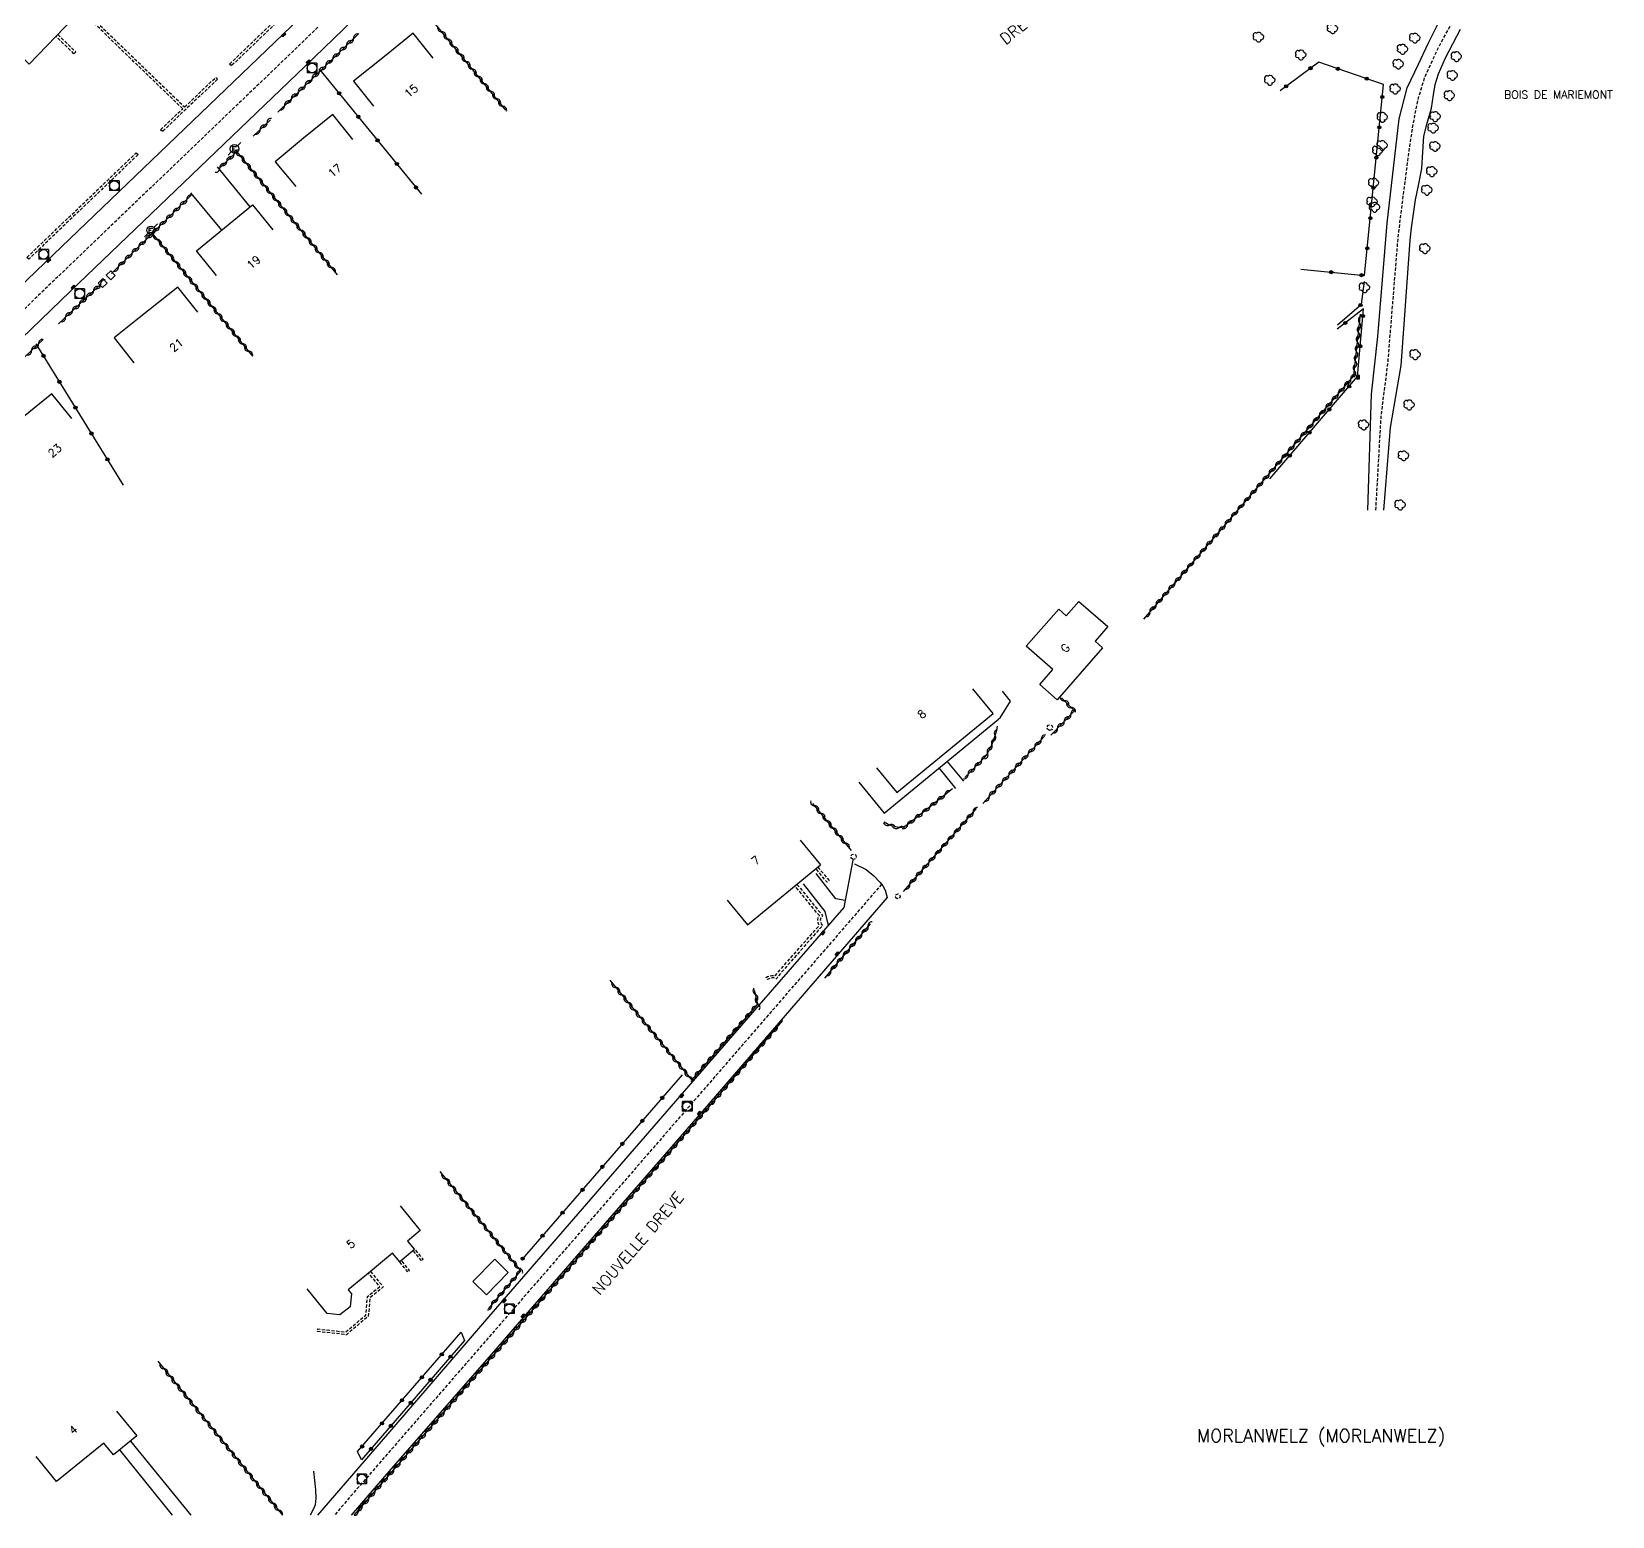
# Model space of a CAD drawing. Header units: millimetres. Extents: x 139999 to 141000, y 129000 to 130000.
# Drawn here: x 140715.3 to 140962.1, y 128999.8 to 129231.6 of the extents above; entities that cross this region are included whole.
import ezdxf
from ezdxf.enums import TextEntityAlignment as Align

# ---------------------------------------------------------------- set-up
doc = ezdxf.new("R2010")
doc.units = ezdxf.units.MM
doc.linetypes.add('DASHED', pattern=[0.75, 0.5, -0.25])
doc.layers.get('0').update_dxf_attribs({"linetype": 'CONTINUOUS'})
for name, color, linetype in [('W0001', 6, 'DASHED'), ('W0008', 7, 'CONTINUOUS'), ('W0100', 7, 'CONTINUOUS'), ('W0112', 1, 'DASHED'), ('W0300', 7, 'CONTINUOUS'), ('W0310', 3, 'CONTINUOUS'), ('W0322', 7, 'CONTINUOUS'), ('w0330', 7, 'CONTINUOUS'), ('W0400', 7, 'CONTINUOUS'), ('W0420', 7, 'CONTINUOUS'), ('W0471', 7, 'CONTINUOUS'), ('W0980', 7, 'CONTINUOUS'), ('w0984', 7, 'CONTINUOUS'), ('W0989', 7, 'CONTINUOUS'), ('W0991', 7, 'CONTINUOUS')]:
    doc.layers.add(name, color=color, linetype=linetype)
doc.styles.get("Standard").update_dxf_attribs({"font": 'romans.shx', "width": 0.85})

# ---------------------------------------------------------------- blocks, each defined once
blk = doc.blocks.new('t322o')
at = {"color": 0, "linetype": 'Continuous'}
for radius in [0.25, 0.15]:
    blk.add_circle((0, 0), radius, dxfattribs=at)
blk = doc.blocks.new('t310o')
at = {"color": 0, "linetype": 'Continuous'}
for centre, start, end in [((-0.5, 0.38), 216.8699, 323.1304), ((0.5, -0.37), 36.8699, 143.1303)]:
    blk.add_arc(centre, 0.625, start, end, dxfattribs=at)
blk = doc.blocks.new('T400')
at = {"color": 0, "linetype": 'ByBlock', "lineweight": -2}
for p, q in [((-0.15, -0.25), (-0.15, 0.3)), ((-0.15, 0.3), (0.15, 0.3)), ((-0.15, 0.15), (0.15, 0.15)), ((-0.15, 0), (0.15, 0)), ((0.15, 0.3), (0.15, -0.25)), ((-0.15, -0.15), (0.15, -0.15)), ((-0.15, -0.25), (-0.15, -0.3)), ((-0.15, -0.3), (0.15, -0.3)), ((0.15, -0.3), (0.15, -0.25))]:
    blk.add_line(p, q, dxfattribs=at)
blk = doc.blocks.new('T420')
for p, q in [((0.75, 0.75), (-0.75, 0.75)), ((-0.75, 0.75), (-0.75, -0.75)), ((0.75, 0.75), (0.75, -0.75)), ((0.75, -0.75), (-0.75, -0.75))]:
    blk.add_line(p, q)
blk.add_ellipse((0, 0), major_axis=(-0.53, 0.53), ratio=1, start_param=3.926991, end_param=10.210176)
blk = doc.blocks.new('t112o')
at = {"color": 0, "linetype": 'Continuous'}
for p, q in [((-0.5, 0.5), (0.5, 0.5)), ((-0.5, -0.5), (-0.5, 0.5)), ((0.5, 0.5), (0.5, -0.5)), ((0.5, -0.5), (-0.5, -0.5))]:
    blk.add_line(p, q, dxfattribs=at)
blk = doc.blocks.new('T471')
for p, q in [((-0.333334, 0.333334), (-0.333334, -0.333334)), ((-0.333334, 0.333334), (0.333334, 0.333334)), ((-0.333334, 0), (0, 0)), ((0.500001, 0.500001), (1.000002, 1.000002)), ((-0.500001, -0.500001), (-1.000002, -1.000002)), ((-0.333334, -0.333334), (0.333334, -0.333334))]:
    blk.add_line(p, q)
blk.add_ellipse((0, 0), major_axis=(0.471405, 0.471405), ratio=1, start_param=5.4977871438, end_param=11.780972451)
blk = doc.blocks.new('T300')
for p, q in [((-0.8, 0.51), (-0.86, 0.34)), ((-0.86, 0.34), (-0.86, 0.17)), ((-0.86, 0.17), (-0.74, 0.06)), ((-0.69, 0.63), (-0.8, 0.51)), ((-0.8, -0.06), (-0.74, 0.06)), ((-0.74, 0.06), (-0.69, 0.11)), ((-0.57, 0.69), (-0.69, 0.63)), ((-0.46, 0.69), (-0.57, 0.69)), ((-0.29, 0.63), (-0.46, 0.69)), ((-0.29, 0.63), (-0.17, 0.74)), ((-0.23, 0.57), (-0.29, 0.63)), ((-0.17, 0.74), (-0.06, 0.8)), ((-0.06, 0.8), (0.06, 0.8)), ((0.06, 0.8), (0.23, 0.74)), ((0.23, 0.74), (0.34, 0.63)), ((0.34, 0.63), (0.4, 0.51)), ((0.46, 0.46), (0.34, 0.46)), ((0.4, 0.51), (0.4, 0.46)), ((0.57, 0.4), (0.46, 0.46)), ((0.57, 0.4), (0.69, 0.29)), ((0.69, 0.29), (0.74, 0.17)), ((0.74, 0.06), (0.69, -0.17)), ((0.74, 0.17), (0.74, 0.06)), ((-0.8, -0.17), (-0.8, -0.06)), ((-0.8, -0.23), (-0.8, -0.17)), ((-0.74, -0.34), (-0.8, -0.23)), ((-0.69, -0.4), (-0.74, -0.34)), ((-0.51, -0.46), (-0.69, -0.4)), ((-0.4, -0.46), (-0.51, -0.46)), ((-0.4, -0.46), (-0.34, -0.46)), ((-0.34, -0.46), (-0.34, -0.4)), ((-0.34, -0.51), (-0.34, -0.46)), ((-0.29, -0.63), (-0.34, -0.51)), ((-0.17, -0.74), (-0.29, -0.63)), ((-0.06, -0.8), (-0.17, -0.74)), ((0.06, -0.8), (-0.06, -0.8)), ((0.17, -0.74), (0.06, -0.8)), ((0.23, -0.69), (0.17, -0.74)), ((0.29, -0.46), (0.23, -0.46)), ((0.29, -0.63), (0.23, -0.69)), ((0.46, -0.4), (0.29, -0.46)), ((0.34, -0.51), (0.29, -0.63)), ((0.34, -0.51), (0.34, -0.46)), ((0.57, -0.34), (0.46, -0.4)), ((0.63, -0.29), (0.57, -0.34)), ((0.69, -0.17), (0.63, -0.29))]:
    blk.add_line(p, q)
blk = doc.blocks.new('t330o')
at = {"color": 0, "linetype": 'Continuous'}
for p, q in [((0.25, -0.25), (-0.25, 0.25)), ((-0.25, -0.25), (0.25, 0.25)), ((-0.25, 0.25), (-0.25, -0.25)), ((0.25, 0.25), (-0.25, 0.25)), ((0.25, -0.25), (0.25, 0.25)), ((-0.25, -0.25), (0.25, -0.25)), ((-0.25, -0.25), (-0.25, -0.25))]:
    blk.add_line(p, q, dxfattribs=at)

msp = doc.modelspace()

# ---------------------------------------------------------------- linework, layer by layer
at = {"layer": 'W0001', "flags": 128}
for points in [[(140925.18, 129156.91), (140926.01, 129171.59), (140927.06, 129179.78), (140928.67, 129199.58), (140929.59, 129206.94), (140930.38, 129213), (140931.03, 129217.28), (140931.82, 129221.2), (140932.86, 129224.56), (140934.79, 129228.81), (140937.36, 129233.52), (140945.64, 129247.94)], [(140848, 129098.51), (140798.17, 129041.03), (140764.89, 129002.77), (140762.55, 129000)]]:
    msp.add_lwpolyline(points, dxfattribs=at)
at = {"layer": 'W0001'}
msp.add_lwpolyline([(140759.96, 129232.3), (140750.74, 129223.42), (140719.35, 129193.34), (140699.81, 129174.49), (140683.85, 129159.35), (140673.55, 129150.32), (140666.01, 129144.2), (140638.18, 129121.71), (140613.82, 129102.16), (140592.74, 129085.02), (140589.55, 129082.44), (140585.92, 129080.09), (140581.91, 129077.88), (140579.48, 129079.81), (140576.42, 129082.63), (140573.67, 129085.74), (140553.59, 129110.49)], dxfattribs=at)
at = {"layer": 'W0008', "flags": 128}
for points in [[(140923.94, 129156.91), (140924.49, 129175.03), (140925.48, 129184.02), (140926.92, 129201.69), (140928.84, 129218), (140930.09, 129222.83), (140931.83, 129226.54), (140933.37, 129229.75), (140934.91, 129232.89), (140939.84, 129241.87), (140940.02, 129242.26), (140940.87, 129244.37), (140941.29, 129245.6), (140941.51, 129246.53), (140941.47, 129247.33), (140941.06, 129248.15), (140940.4, 129248.87), (140939.82, 129249.29), (140935.41, 129251.73)], [(140926.43, 129156.91), (140927.46, 129169.79), (140929.15, 129179.47), (140929.77, 129188.08), (140930.55, 129199.04), (140930.76, 129201), (140931.38, 129205.35), (140931.82, 129207.58), (140932.36, 129210.22), (140932.52, 129212.84), (140932.68, 129215.29), (140933.21, 129217.29), (140933.87, 129219.67), (140934.17, 129221.72), (140934.43, 129223.33), (140934.96, 129225.04), (140936.06, 129227.54), (140938.4, 129231.99)], [(140744.23, 129210.51), (140749.35, 129204.24)], [(140740.09, 129206.46), (140744.89, 129200.59)], [(140844.44, 129114.43), (140848.38, 129109.62), (140866.23, 129124.28), (140866.2, 129124.29), (140866.5, 129124.51), (140868.11, 129127.07), (140866.86, 129128.64)], [(140860.84, 129114.58), (140858.25, 129117.73)], [(140859.6, 129113.48), (140856.97, 129116.68)], [(140843.49, 129102.28), (140842.11, 129094.86), (140835.07, 129086.81), (140817.82, 129066.98), (140786.67, 129031.01), (140770.82, 129012.69), (140759.88, 129000)], [(140843.76, 129101.72), (140845.57, 129100.79), (140846.8, 129099.81), (140847.7, 129098.86), (140848.18, 129098.28), (140848.55, 129097.61), (140848.87, 129096.43), (140820.35, 129063.46), (140793.13, 129032.14), (140786.69, 129024.76), (140771.33, 129007.18), (140765.17, 129000)], [(140842.28, 129095.99), (140840.86, 129096.22), (140837.76, 129100.17)], [(140835.74, 129098.6), (140839.12, 129094.27), (140839.66, 129092.09)], [(140730.7, 129011.6), (140740.11, 129000)], [(140737.26, 129000), (140729.01, 129010.23)], [(140759.25, 129006.89), (140759.57, 129003.97), (140759.62, 129002.69), (140759.51, 129001.62), (140759.38, 129001.21), (140758.78, 129000)]]:
    msp.add_lwpolyline(points, dxfattribs=at)
at = {"layer": 'W0008'}
for points in [[(140760.98, 129237.46), (140748.07, 129225), (140717.35, 129195.57), (140681.8, 129161.38, -0.045985), (140681.43, 129161.09, -0.056405), (140681.09, 129160.92, -0.043755), (140680.57, 129160.78, -0.048688), (140680.1, 129160.75, -0.133207), (140679.69, 129160.87, -0.09165), (140679.24, 129161.28), (140663.5, 129178.95), (140642.62, 129202.28), (140623.78, 129223.38, -0.049995), (140623.21, 129224.16, -0.024234), (140622.28, 129225.94, -0.039184), (140621.71, 129227.49, -0.033931), (140621.32, 129229.35, -0.033945), (140621.21, 129230.83, -0.031379), (140621.31, 129232.42, -0.042216)], [(140692.18, 129163.01), (140721.35, 129191.11), (140757.94, 129226.18), (140765.42, 129233.39, 0.003864)]]:
    msp.add_lwpolyline(points, format="xyb", dxfattribs=at)
at = {"layer": 'W0100'}
msp.add_lwpolyline([(140682.52, 129294.06), (140678.79, 129297.4), (140672.77, 129290.67), (140669.29, 129286.83), (140657, 129271.95), (140665.08, 129265.94), (140665.08, 129265.94), (140668.38, 129270.24), (140671.04, 129273.71), (140672.72, 129272.42, 0.361032), (140672.93, 129266.94, 0.021037), (140673.18, 129266.69), (140714.86, 129226.51), (140721.82, 129233.72), (140718.22, 129237.19)], format="xyb", dxfattribs=at)
for points in [[(140777.98, 129227.44), (140774.85, 129231.34), (140770.36, 129227.74), (140765.53, 129223.87), (140768.65, 129219.97)], [(140765.43, 129214.75), (140762.29, 129218.65), (140757.71, 129214.95), (140753.29, 129211.26), (140756.49, 129207.43)], [(140744.15, 129193.53), (140740.99, 129197.4), (140749.75, 129204.56), (140752.91, 129200.69)], [(140741.21, 129187.79), (140738.11, 129191.71), (140732.05, 129186.91), (140728.13, 129183.8), (140731.24, 129179.88)], [(140721.56, 129171.19), (140718.4, 129175.07), (140712.06, 129169.92), (140713.41, 129168.26), (140706.79, 129162.88), (140707.9, 129161.52)]]:
    msp.add_lwpolyline(points, dxfattribs=at)
at = {"layer": 'W0100', "flags": 128}
for points in [[(140872.69, 129129.68), (140874.74, 129132.02), (140870.59, 129135.65), (140875.65, 129141.45), (140876.81, 129140.43), (140878.79, 129142.67), (140883.3, 129138.73), (140881.32, 129136.47), (140882.49, 129135.44), (140875.39, 129127.31), (140872.69, 129129.68)], [(140784.17, 129036.48), (140787.57, 129039.99), (140789.7, 129037.93), (140786.3, 129034.42)]]:
    msp.add_lwpolyline(points, close=True, dxfattribs=at)
for points in [[(140847.18, 129116.68), (140850.35, 129112.81), (140865.41, 129125.17), (140862.24, 129129.04)], [(140835.3, 129105.39), (140838.47, 129101.56)], [(140823.89, 129096.03), (140827.06, 129092.16), (140838.47, 129101.53)], [(140772.79, 129048.32), (140775.95, 129044.44), (140773.96, 129042.82), (140775.07, 129041.47), (140772.74, 129039.57), (140771.62, 129040.92), (140768.17, 129038.07), (140764.7, 129035.2), (140765.22, 129034.57), (140765, 129032.56), (140763.41, 129031.28), (140763.41, 129031.28), (140761.41, 129031.48), (140761.41, 129031.48), (140758.26, 129035.37)], [(140728.53, 129016.28), (140731.68, 129012.39), (140728.03, 129009.44), (140726.54, 129011.28), (140726.25, 129011.05), (140719.14, 129005.28), (140715.99, 129009.17)]]:
    msp.add_lwpolyline(points, dxfattribs=at)
at = {"layer": 'W0112'}
for points in [[(140746.17, 129226.55), (140761.77, 129241.51), (140762.05, 129241.23), (140746.45, 129226.26)], [(140714.52, 129196.36), (140731.59, 129212.69), (140731.87, 129212.4), (140714.8, 129196.07)]]:
    msp.add_lwpolyline(points, close=True, dxfattribs=at)
for points in [[(140723.24, 129235.19), (140739.14, 129219.84), (140744.01, 129224.46), (140744.28, 129224.17), (140735.67, 129216), (140735.39, 129216.29), (140738.85, 129219.57), (140722.96, 129234.9)], [(140719.34, 129231.15), (140722.14, 129228.45), (140721.87, 129228.16), (140719.07, 129230.86)]]:
    msp.add_lwpolyline(points, dxfattribs=at)
at = {"layer": 'W0112', "flags": 128}
for points in [[(140874.2, 129122.53), (140873.91, 129122.72), (140873.83, 129123.05), (140874.02, 129123.35), (140874.35, 129123.42), (140874.65, 129123.24), (140874.72, 129122.9), (140874.54, 129122.61)], [(140843.54, 129102.39), (140843.26, 129102.56), (140843.19, 129102.88), (140843.36, 129103.16), (140843.68, 129103.23), (140843.96, 129103.06), (140844.03, 129102.74), (140843.86, 129102.46)], [(140850.44, 129096.24), (140850.2, 129096.4), (140850.13, 129096.68), (140850.28, 129096.93), (140850.57, 129097), (140850.82, 129096.84), (140850.88, 129096.56), (140850.73, 129096.31)]]:
    msp.add_lwpolyline(points, close=True, dxfattribs=at)
for points in [[(140838.05, 129101.18), (140839.78, 129099.08), (140839.47, 129098.82), (140837.74, 129100.93)], [(140834.78, 129098.49), (140838.78, 129093.62), (140838.49, 129093.25), (140838.42, 129092.89), (140838.49, 129092.53), (140838.58, 129092.31), (140838.66, 129092.2), (140838.78, 129092.09), (140831.73, 129084.05), (140831.77, 129084.02), (140831.48, 129083.69), (140831.29, 129083.83), (140831.16, 129083.88), (140830.9, 129083.89), (140830.57, 129083.83), (140830.39, 129083.76), (140830.19, 129083.62), (140829.96, 129083.95), (140830.2, 129084.11), (140830.45, 129084.21), (140830.87, 129084.29), (140831.23, 129084.28), (140831.36, 129084.24), (140838.25, 129092.08), (140838.23, 129092.11), (140838.1, 129092.42), (140838.02, 129092.9), (140838.12, 129093.42), (140838.27, 129093.61), (140834.47, 129098.24)], [(140774.83, 129041.28), (140776.11, 129039.71), (140776.42, 129039.97), (140775.14, 129041.53)], [(140772.7, 129039.54), (140773.96, 129037.98), (140774.28, 129038.23), (140773.01, 129039.79)], [(140768.17, 129038.07), (140770.17, 129035.66), (140768.1, 129033.96), (140767.83, 129031.06), (140764.41, 129028.19), (140759.91, 129028.69), (140759.95, 129029.09), (140764.29, 129028.61), (140767.45, 129031.26), (140767.72, 129034.16), (140769.61, 129035.72), (140767.86, 129037.81)]]:
    msp.add_lwpolyline(points, dxfattribs=at)
at = {"layer": 'W0310', "flags": 128}
for points in [[(140773.61, 129238.54), (140789.28, 129219.37)], [(140753.68, 129219.05), (140766.33, 129231.3)], [(140749.87, 129215.27), (140752.54, 129217.86)], [(140763.01, 129193.63), (140747.29, 129212.87), (140744.55, 129210.26)], [(140727.74, 129193.85), (140740.22, 129206.11)], [(140733.94, 129200.31), (140749.77, 129180.94)], [(140719.46, 129185.99), (140726.09, 129192.21)], [(140888.92, 129139.9), (140921.76, 129177.9), (140922.79, 129187.5)], [(140705.42, 129172.58), (140717.06, 129183.53)], [(140874.43, 129121.78), (140878.1, 129125.56), (140876.09, 129127.63)], [(140866.05, 129123.2), (140865.87, 129122.31), (140865.73, 129121.81), (140865.38, 129120.78), (140865.21, 129120.33), (140864.54, 129118.95), (140863.95, 129118.17), (140860.99, 129115.18)], [(140863.8, 129111.12), (140873.45, 129121.63)], [(140859.06, 129113.43), (140852.33, 129108.03), (140851.49, 129107.43), (140850.82, 129107.33), (140850.21, 129107.45), (140849.55, 129107.64), (140849.02, 129107.86), (140848.41, 129108.21)], [(140843.27, 129103.78), (140837.25, 129111.12)], [(140851.4, 129097.38), (140862.82, 129110.33)], [(140839.11, 129083.85), (140846.24, 129092.31)], [(140805.53, 129083.54), (140818.35, 129067.92), (140828.66, 129079.79), (140828.12, 129082.02)], [(140765.62, 129000), (140790.49, 129028.57), (140820.48, 129063.16), (140832.55, 129077.24)], [(140778.98, 129053.68), (140791.62, 129038.17), (140786.55, 129032.22)], [(140734.94, 129024.05), (140754.43, 129000)]]:
    msp.add_lwpolyline(points, dxfattribs=at)
at = {"layer": 'W0322', "flags": 128}
for points in [[(140913.47, 129194.52), (140923.42, 129193.54), (140926.38, 129223.36), (140916.25, 129226.83), (140910.22, 129222.37)], [(140760.27, 129225.66), (140776.14, 129206.23)], [(140919.19, 129185.82), (140922.93, 129189.05), (140923.38, 129192.62)], [(140922.33, 129177.76), (140923.26, 129188.35), (140919.16, 129185.14)], [(140729.59, 129160.79), (140715.96, 129182.85)], [(140908.63, 129161.81), (140922.32, 129177.76)], [(140816.86, 129068.75), (140791.86, 129039.99)]]:
    msp.add_lwpolyline(points, dxfattribs=at)
msp.add_lwpolyline([(140782.31, 129028.59), (140782.85, 129027.29), (140766.77, 129008.66), (140766.17, 129009.95)], close=True, dxfattribs=at)

# ---------------------------------------------------------------- block references
at = {"layer": 'W0112'}
for p, rotation in [((140727.62, 129193.57), 223.9769422167094), ((140726.34, 129192.35), 224.2017416966737)]:
    msp.add_blockref('t112o', p, dxfattribs=dict(at, rotation=rotation))
at = {"layer": 'W0300'}
for p in [(140906.88, 129230.74), (140918.45, 129232.05), (140931.29, 129230.58), (140913.48, 129227.95), (140929.38, 129228.83), (140937.78, 129227.69), (140928.71, 129226.52), (140908.64, 129224.01), (140928.22, 129222.64), (140937.16, 129224.76), (140936.69, 129221.6), (140926.22, 129218.23), (140934.48, 129218.33), (140934.16, 129216.53), (140925.5, 129213.01), (140926.19, 129213.82), (140934.44, 129213.67), (140924.87, 129207.96), (140933.95, 129209.74), (140933.17, 129206.85), (140924.62, 129205.03), (140925, 129204.19), (140932.87, 129197.73), (140923.43, 129191.63), (140931.34, 129181.18), (140930.4, 129173.31), (140923.3, 129170.19), (140929.54, 129165.38), (140929.01, 129157.71)]:
    msp.add_blockref('T300', p, dxfattribs=at)
at = {"layer": 'W0310'}
for p, rotation in [((140765.53, 129230.53), 44.08648458626204), ((140779.31, 129231.57), 309.2578318977108), ((140780.26, 129230.41), 309.2578318977108), ((140762.3, 129227.4), 44.08648458626204), ((140763.37, 129228.44), 44.08648458626204), ((140764.45, 129229.48), 44.08648458626204), ((140781.21, 129229.25), 309.2578318977108), ((140782.16, 129228.08), 309.2578318977108), ((140760.14, 129225.31), 44.08648458626204), ((140761.22, 129226.35), 44.08648458626204), ((140783.1, 129226.92), 309.2578318977108), ((140784.05, 129225.76), 309.2578318977108), ((140757.99, 129223.22), 44.08648458626204), ((140759.06, 129224.27), 44.08648458626204), ((140785, 129224.6), 309.2578318977108), ((140785.95, 129223.44), 309.2578318977108), ((140754.75, 129220.09), 44.08648458626204), ((140755.83, 129221.14), 44.08648458626204), ((140756.91, 129222.18), 44.08648458626204), ((140786.9, 129222.28), 309.2578318977108), ((140787.85, 129221.12), 309.2578318977108), ((140788.8, 129219.95), 309.2578318977108), ((140750.95, 129216.31), 44.07573654455664), ((140752.02, 129217.36), 44.07573654455664), ((140744.65, 129210.35), 223.6645302337269), ((140745.73, 129211.39), 223.6645302337269), ((140746.82, 129212.42), 223.6645302337269), ((140747.83, 129212.21), 129.2578318977345), ((140748.78, 129211.05), 129.2578318977345), ((140749.72, 129209.89), 129.2578318977345), ((140750.67, 129208.73), 129.2578318977345), ((140751.62, 129207.56), 129.2578318977345), ((140739.51, 129205.41), 44.48392394131351), ((140752.57, 129206.4), 129.2578318977345), ((140753.52, 129205.24), 129.2578318977345), ((140737.37, 129203.31), 44.48392394131351), ((140738.44, 129204.36), 44.48392394131351), ((140754.47, 129204.08), 129.2578318977345), ((140755.42, 129202.92), 129.2578318977345), ((140735.23, 129201.21), 44.48392394131351), ((140736.3, 129202.26), 44.48392394131351), ((140756.37, 129201.76), 129.2578318977345), ((140757.32, 129200.6), 129.2578318977345), ((140732.02, 129198.06), 44.48392394131351), ((140733.09, 129199.11), 44.48392394131351), ((140734.16, 129200.16), 44.48392394131351), ((140734.89, 129199.14), 309.25783189773), ((140735.84, 129197.98), 309.25783189773), ((140758.27, 129199.43), 129.2578318977345), ((140759.22, 129198.27), 129.2578318977345), ((140729.88, 129195.96), 44.48392394131351), ((140730.95, 129197.01), 44.48392394131351), ((140736.79, 129196.82), 309.25783189773), ((140737.74, 129195.66), 309.25783189773), ((140760.17, 129197.11), 129.2578318977345), ((140761.11, 129195.95), 129.2578318977345), ((140728.81, 129194.9), 44.48392394131351), ((140738.68, 129194.5), 309.25783189773), ((140739.63, 129193.34), 309.25783189773), ((140762.06, 129194.79), 129.2578318977345), ((140724.93, 129191.13), 43.17644845778793), ((140726.03, 129192.15), 43.17644845778793), ((140740.58, 129192.18), 309.25783189773), ((140741.53, 129191.01), 309.25783189773), ((140721.65, 129188.05), 43.17644845778793), ((140722.75, 129189.07), 43.17644845778793), ((140723.84, 129190.1), 43.17644845778793), ((140742.48, 129189.85), 309.25783189773), ((140743.43, 129188.69), 309.25783189773), ((140720.56, 129187.02), 43.17644845778793), ((140744.38, 129187.53), 309.25783189773), ((140745.33, 129186.37), 309.25783189773), ((140922.65, 129186.13), 83.84636557611987), ((140746.28, 129185.21), 309.25783189773), ((140747.23, 129184.05), 309.25783189773), ((140748.18, 129182.88), 309.25783189773), ((140922.32, 129183.14), 83.84636557611987), ((140922.48, 129184.63), 83.84636557611987), ((140715.25, 129181.82), 43.23142035309714), ((140716.35, 129182.85), 43.23142035309714), ((140749.13, 129181.72), 309.25783189773), ((140922.16, 129181.65), 83.84636557611987), ((140921.84, 129178.67), 83.84636557611987), ((140922, 129180.16), 83.84636557611987), ((140920.3, 129176.22), 49.168387401719), ((140921.28, 129177.35), 49.168387401719), ((140918.34, 129173.95), 49.168387401719), ((140919.32, 129175.08), 49.168387401719), ((140915.4, 129170.54), 49.168387401719), ((140916.38, 129171.68), 49.168387401719), ((140917.36, 129172.81), 49.168387401719), ((140913.44, 129168.27), 49.168387401719), ((140914.42, 129169.41), 49.168387401719), ((140911.47, 129166), 49.168387401719), ((140912.45, 129167.14), 49.168387401719), ((140909.51, 129163.73), 49.168387401719), ((140910.49, 129164.87), 49.168387401719), ((140907.55, 129161.46), 49.168387401719), ((140908.53, 129162.6), 49.168387401719), ((140905.59, 129159.19), 49.168387401719), ((140906.57, 129160.33), 49.168387401719), ((140902.65, 129155.79), 49.168387401719), ((140903.63, 129156.92), 49.168387401719), ((140904.61, 129158.06), 49.168387401719), ((140900.69, 129153.52), 49.168387401719), ((140901.67, 129154.65), 49.168387401719), ((140898.72, 129151.25), 49.168387401719), ((140899.7, 129152.38), 49.168387401719), ((140896.76, 129148.98), 49.168387401719), ((140897.74, 129150.11), 49.168387401719), ((140894.8, 129146.71), 49.168387401719), ((140895.78, 129147.84), 49.168387401719), ((140892.84, 129144.44), 49.168387401719), ((140893.82, 129145.57), 49.168387401719), ((140889.9, 129141.03), 49.168387401719), ((140890.88, 129142.17), 49.168387401719), ((140891.86, 129143.3), 49.168387401719), ((140876.55, 129127.16), 134.2122979233183), ((140876.52, 129123.93), 45.86578902897089), ((140877.56, 129125.01), 45.86578902897089), ((140877.59, 129126.08), 134.2122979233183), ((140865.7, 129121.74), 251.4166491865002), ((140875.47, 129122.85), 45.86578902897089), ((140864.55, 129118.98), 243.9774346900152), ((140865.21, 129120.33), 243.9774346900152), ((140870.9, 129118.86), 47.44607910106267), ((140871.92, 129119.96), 47.44607910106267), ((140872.93, 129121.07), 47.44607910106267), ((140862.55, 129116.76), 225.4019867018821), ((140863.6, 129117.82), 225.4019867018821), ((140868.88, 129116.65), 47.44607910106267), ((140869.89, 129117.75), 47.44607910106267), ((140861.49, 129115.69), 225.4019867018821), ((140866.85, 129114.44), 47.44607910106267), ((140867.86, 129115.54), 47.44607910106267), ((140856.72, 129111.55), 218.7453975461923), ((140857.89, 129112.49), 218.7453975461923), ((140864.82, 129112.23), 47.44607910106267), ((140865.83, 129113.33), 47.44607910106267), ((140837.56, 129110.74), 129.3747114177928), ((140838.52, 129109.58), 129.3747114177928), ((140854.38, 129109.67), 218.7453975461923), ((140855.55, 129110.61), 218.7453975461923), ((140862.31, 129109.75), 48.56720891354929), ((140839.47, 129108.42), 129.3747114177928), ((140840.42, 129107.26), 129.3747114177928), ((140849.23, 129107.77), 157.3210545895529), ((140850.67, 129107.36), 169.0401577360188), ((140852.03, 129107.81), 215.7190437670761), ((140853.21, 129108.74), 218.7453975461923), ((140859.34, 129106.38), 48.56720891354929), ((140860.33, 129107.5), 48.56720891354929), ((140861.32, 129108.63), 48.56720891354929), ((140841.37, 129106.1), 129.3747114177928), ((140842.32, 129104.94), 129.3747114177928), ((140857.35, 129104.13), 48.56720891354929), ((140858.34, 129105.25), 48.56720891354929), ((140855.37, 129101.88), 48.56720891354929), ((140856.36, 129103), 48.56720891354929), ((140853.38, 129099.63), 48.56720891354929), ((140854.37, 129100.75), 48.56720891354929), ((140852.39, 129098.5), 48.56720891354929), ((140845.88, 129091.88), 49.86906279969956), ((140843.94, 129089.59), 49.86906279969956), ((140844.91, 129090.73), 49.86906279969956), ((140842.01, 129087.29), 49.86906279969956), ((140842.98, 129088.44), 49.86906279969956), ((140840.08, 129085), 49.86906279969956), ((140841.04, 129086.14), 49.86906279969956), ((140806.48, 129082.38), 309.3857930265798), ((140807.43, 129081.22), 309.3857930265798), ((140808.38, 129080.06), 309.3857930265798), ((140828.29, 129081.32), 103.6335335683734), ((140828.64, 129079.86), 103.6335335683734), ((140809.33, 129078.9), 309.3857930265798), ((140810.28, 129077.74), 309.3857930265798), ((140826.74, 129077.58), 49.00341030971614), ((140827.72, 129078.71), 49.00341030971614), ((140811.24, 129076.58), 309.3857930265798), ((140812.19, 129075.42), 309.3857930265798), ((140813.14, 129074.26), 309.3857930265798), ((140824.77, 129075.32), 49.00341030971614), ((140825.76, 129076.45), 49.00341030971614), ((140830.76, 129075.15), 49.38549965626337), ((140831.74, 129076.29), 49.38549965626337), ((140814.09, 129073.1), 309.3857930265798), ((140815.04, 129071.94), 309.3857930265798), ((140821.82, 129071.92), 49.00341030971614), ((140822.8, 129073.05), 49.00341030971614), ((140823.79, 129074.18), 49.00341030971614), ((140828.81, 129072.88), 49.38549965626337), ((140829.79, 129074.02), 49.38549965626337), ((140816, 129070.78), 309.3857930265798), ((140816.95, 129069.62), 309.3857930265798), ((140819.85, 129069.65), 49.00341030971614), ((140820.84, 129070.79), 49.00341030971614), ((140825.88, 129069.46), 49.38549965626337), ((140826.86, 129070.6), 49.38549965626337), ((140827.83, 129071.74), 49.38549965626337), ((140817.9, 129068.47), 309.3857930265798), ((140818.87, 129068.52), 49.00341030971614), ((140823.93, 129067.18), 49.38549965626337), ((140824.9, 129068.32), 49.38549965626337), ((140821.97, 129064.91), 49.38549965626337), ((140822.95, 129066.04), 49.38549965626337), ((140820.02, 129062.63), 49.080102209674), ((140821, 129063.77), 49.38549965626337), ((140818.05, 129060.36), 49.080102209674), ((140819.04, 129061.5), 49.080102209674), ((140816.09, 129058.1), 49.080102209674), ((140817.07, 129059.23), 49.080102209674), ((140813.14, 129054.7), 49.080102209674), ((140814.12, 129055.83), 49.080102209674), ((140815.11, 129056.96), 49.080102209674), ((140779.93, 129052.52), 309.1650739068373), ((140811.18, 129052.43), 49.080102209674), ((140812.16, 129053.56), 49.080102209674), ((140780.88, 129051.36), 309.1650739068373), ((140781.82, 129050.19), 309.1650739068373), ((140809.21, 129050.16), 49.080102209674), ((140810.19, 129051.3), 49.080102209674), ((140782.77, 129049.03), 309.1650739068373), ((140783.72, 129047.87), 309.1650739068373), ((140807.25, 129047.9), 49.080102209674), ((140808.23, 129049.03), 49.080102209674), ((140784.67, 129046.71), 309.1650739068373), ((140785.61, 129045.54), 309.1650739068373), ((140805.28, 129045.63), 49.080102209674), ((140806.26, 129046.76), 49.080102209674), ((140786.56, 129044.38), 309.1650739068373), ((140787.51, 129043.22), 309.1650739068373), ((140802.33, 129042.23), 49.080102209674), ((140803.32, 129043.36), 49.080102209674), ((140804.3, 129044.5), 49.080102209674), ((140788.45, 129042.05), 309.1650739068373), ((140789.4, 129040.89), 309.1650739068373), ((140790.35, 129039.73), 309.1650739068373), ((140800.37, 129039.96), 49.080102209674), ((140801.35, 129041.1), 49.080102209674), ((140790.98, 129037.42), 229.5290644385648), ((140791.3, 129038.56), 309.1650739068373), ((140798.4, 129037.7), 49.080102209674), ((140799.39, 129038.83), 49.080102209674), ((140789.03, 129035.13), 229.5290644385648), ((140790.01, 129036.27), 229.5290644385648), ((140796.44, 129035.43), 49.080102209674), ((140797.42, 129036.56), 49.080102209674), ((140787.09, 129032.85), 229.5290644385648), ((140788.06, 129033.99), 229.5290644385648), ((140794.47, 129033.16), 49.080102209674), ((140795.46, 129034.3), 49.080102209674), ((140792.51, 129030.89), 49.080102209674), ((140793.49, 129032.03), 49.080102209674), ((140789.56, 129027.5), 48.95584267920417), ((140790.54, 129028.63), 49.080102209674), ((140791.53, 129029.76), 49.080102209674), ((140787.59, 129025.23), 48.95584267920417), ((140788.57, 129026.37), 48.95584267920417), ((140735.89, 129022.88), 309.0181805177413), ((140785.62, 129022.97), 48.95584267920417), ((140786.6, 129024.1), 48.95584267920417), ((140736.83, 129021.72), 309.0181805177413), ((140737.78, 129020.55), 309.0181805177413), ((140783.65, 129020.71), 48.95584267920417), ((140784.63, 129021.84), 48.95584267920417), ((140738.72, 129019.39), 309.0181805177413), ((140739.67, 129018.22), 309.0181805177413), ((140781.68, 129018.45), 48.95584267920417), ((140782.66, 129019.58), 48.95584267920417), ((140740.61, 129017.06), 309.0181805177413), ((140741.55, 129015.89), 309.0181805177413), ((140778.72, 129015.05), 48.95584267920417), ((140779.71, 129016.18), 48.95584267920417), ((140780.69, 129017.31), 48.95584267920417), ((140742.5, 129014.72), 309.0181805177413), ((140743.44, 129013.56), 309.0181805177413), ((140776.75, 129012.79), 48.95584267920417), ((140777.74, 129013.92), 48.95584267920417), ((140744.39, 129012.39), 309.0181805177413), ((140745.33, 129011.23), 309.0181805177413), ((140746.28, 129010.06), 309.0181805177413), ((140774.78, 129010.53), 48.95584267920417), ((140775.77, 129011.66), 48.95584267920417), ((140747.22, 129008.9), 309.0181805177413), ((140748.17, 129007.73), 309.0181805177413), ((140772.81, 129008.26), 48.95584267920417), ((140773.8, 129009.4), 48.95584267920417), ((140749.11, 129006.57), 309.0181805177413), ((140750.05, 129005.4), 309.0181805177413), ((140770.84, 129006), 48.95584267920417), ((140771.83, 129007.13), 48.95584267920417), ((140751, 129004.24), 309.0181805177413), ((140751.94, 129003.07), 309.0181805177413), ((140768.87, 129003.74), 48.95584267920417), ((140769.86, 129004.87), 48.95584267920417), ((140752.89, 129001.9), 309.0181805177413), ((140753.8, 129000.78), 309.0181805177413), ((140766.28, 129000.75), 48.95584267920417), ((140766.9, 129001.48), 48.95584267920417), ((140767.89, 129002.61), 48.95584267920417)]:
    msp.add_blockref('t310o', p, dxfattribs=dict(at, rotation=rotation))
at = {"layer": 'W0322'}
for p, rotation in [((140914.98, 129225.89), 216.503108741215), ((140919.25, 129225.8), 161.0805543705646), ((140911.17, 129223.07), 216.503108741215), ((140923.75, 129224.26), 161.0805543705646), ((140763.27, 129221.98), 309.2578318977254), ((140926.19, 129221.4), 84.33578943911742), ((140766.28, 129218.31), 309.2578318977254), ((140925.72, 129216.67), 84.33578943911742), ((140769.28, 129214.63), 309.2578318977254), ((140772.29, 129210.95), 309.2578318977254), ((140925.25, 129211.95), 84.33578943911742), ((140775.29, 129207.27), 309.2578318977254), ((140924.78, 129207.22), 84.33578943911742), ((140924.31, 129202.49), 84.33578943911742), ((140923.84, 129197.77), 84.33578943911742), ((140918.2, 129194.06), 354.3357894391282), ((140922.93, 129193.59), 354.3357894391282), ((140922.78, 129188.93), 40.91312534478114), ((140920.41, 129186.12), 218.0704974812267), ((140923.16, 129187.22), 84.99849019417229), ((140717.11, 129181), 121.7152497814287), ((140922.74, 129182.49), 84.99849019417229), ((140719.6, 129176.95), 121.7152497814287), ((140921.01, 129176.23), 49.36574484326258), ((140722.1, 129172.91), 121.7152497814287), ((140917.91, 129172.63), 49.36574484326258), ((140724.6, 129168.87), 121.7152497814287), ((140914.82, 129169.02), 49.36574484326258), ((140727.1, 129164.83), 121.7152497814287), ((140911.73, 129165.42), 49.36574484326258), ((140813.74, 129065.16), 229.0027712274192), ((140810.62, 129061.58), 229.0027712274192), ((140807.51, 129057.99), 229.0027712274192), ((140804.39, 129054.41), 229.0027712274192), ((140801.28, 129050.82), 229.0027712274192), ((140798.16, 129047.24), 229.0027712274192), ((140795.04, 129043.65), 229.0027712274192), ((140791.93, 129040.07), 229.0027712274192), ((140779.31, 129025.12), 49.1085200704812), ((140780.67, 129024.76), 229.1856332881224), ((140776.2, 129021.53), 49.1085200704812), ((140777.56, 129021.16), 229.1856332881224), ((140773.09, 129017.94), 49.1085200704812), ((140774.46, 129017.57), 229.1856332881224), ((140769.98, 129014.35), 49.1085200704812), ((140771.35, 129013.97), 229.1856332881224), ((140766.87, 129010.75), 49.1085200704812), ((140768.25, 129010.38), 229.1856332881224)]:
    msp.add_blockref('t322o', p, dxfattribs=dict(at, rotation=rotation))
at = {"layer": 'w0330'}
msp.add_blockref('t330o', (140922.4, 129177.66), dxfattribs=at)
at = {"layer": 'W0400'}
for p, rotation in [((140754.62, 129231.11), 313.998981928291), ((140758.47, 129226.9), 313.943533638783), ((140717.91, 129195.9), 313.7676753569634), ((140721.73, 129191.69), 313.78255202578), ((140838.84, 129090.9), 319.0252646031478), ((140841.07, 129087.64), 139.0749961819623), ((140816.76, 129065.52), 139.1042079874263), ((140819.53, 129062.75), 139.0078689857513), ((140789.03, 129033.51), 319.1042079870699), ((140792.03, 129031.1), 138.8782959341914)]:
    msp.add_blockref('T400', p, dxfattribs=dict(at, rotation=rotation))
at = {"layer": 'W0420'}
for p in [(140759.05, 129225.92), (140728.17, 129207.55), (140717.12, 129196.83), (140722.75, 129190.7), (140817.61, 129063.82), (140817.65, 129063.86), (140789.86, 129032.23), (140766.82, 129005.68)]:
    msp.add_blockref('T420', p, dxfattribs=at)
at = {"layer": 'W0471'}
for p in [(140746.94, 129213.32), (140733.9, 129200.59)]:
    msp.add_blockref('T471', p, dxfattribs=at)

# ---------------------------------------------------------------- texts
at = {"layer": 'W0980'}
msp.add_text('MORLANWELZ (MORLANWELZ)', height=2, dxfattribs=at).set_placement((140916.62, 129012.28), align=Align.MIDDLE)
at = {"layer": 'w0984'}
msp.add_text('BOIS DE MARIEMONT', height=1.25, dxfattribs=at).set_placement((140953.68, 129221.77), align=Align.MIDDLE)
at = {"layer": 'W0989'}
for s, rotation, p in [('DREVE DE MARIEMONT', 39.1276, (140876.81, 129238.3)), ('NOUVELLE DREVE', 49.0798, (140809.93, 129042.47))]:
    msp.add_text(s, height=1.75, rotation=rotation, dxfattribs=at).set_placement(p, align=Align.MIDDLE)
at = {"layer": 'W0991'}
for s, rotation, p in [('15', 40.0366, (140774.54, 129222.36)), ('17', 40.0366, (140762.61, 129209.92)), ('19', 40.0366, (140749.92, 129195.61)), ('21', 40.0366, (140737.86, 129182.67)), ('23', 40.0366, (140718.88, 129166.21)), ('G', 48.8209, (140876.68, 129135.38)), ('8', 39.3858, (140854.26, 129125.07)), ('7', 39.3858, (140828.33, 129102.25)), ('5', 39.1651, (140765.1, 129042.37)), ('4', 39.0182, (140721.75, 129013.35))]:
    msp.add_text(s, height=1.25, rotation=rotation, dxfattribs=at).set_placement(p, align=Align.MIDDLE)

doc.saveas('drawing.dxf')
